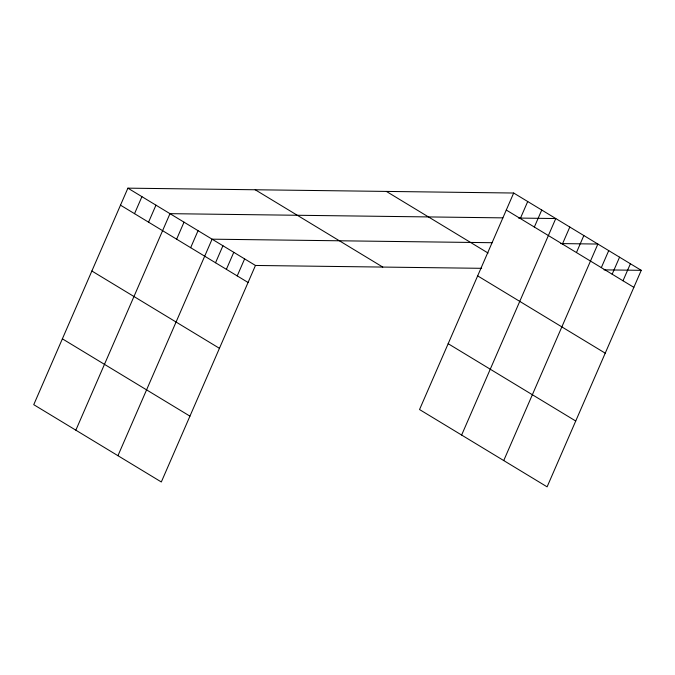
<?xml version="1.0" encoding="UTF-8"?>
<svg xmlns="http://www.w3.org/2000/svg" width="675" height="675" viewBox="0 0 675 675"><rect width="100%" height="100%" fill="white"/><g stroke="black" fill="none" stroke-linecap="round" stroke-linejoin="round"><path stroke-width="1.01" d="M513.683 193.025L419.538 409.539L547.104 486.844L641.25 270.329L513.683 193.025L127.896 188.156L33.75 404.671L161.317 481.975L255.462 265.461L481.655 268.321M134.528 213.671L141.927 196.661M148.559 222.176L155.959 205.166M75.845 430.177L169.99 213.663L502.892 217.865M176.631 239.186L184.022 222.168M190.662 247.691L198.053 230.673M117.948 455.693L212.093 239.178L492.109 242.713M215.536 262.761L222.936 245.751M226.378 269.333L233.778 252.323M237.22 275.906L244.62 258.896M520.315 218.54L527.715 201.521M534.347 227.045L541.747 210.026M461.632 435.046L555.778 218.531L518.569 218.067M562.41 244.046L569.81 227.036M576.45 252.551L583.841 235.541M503.736 460.561L597.873 244.046L560.663 243.574M601.324 267.629L608.723 250.619M612.166 274.202L619.566 257.192M623.008 280.775L630.408 263.756M604.032 269.865L641.25 270.329M506.284 210.035L633.85 287.348M386.37 191.413L488.084 253.058M477.655 275.873L605.23 353.177M255.201 189.759L382.776 267.072M448.166 343.702L575.733 421.014M127.896 188.156L255.462 265.461M120.496 205.166L248.062 282.479M91.867 271.004L219.442 348.317M62.378 338.833L189.945 416.146"/></g></svg>
